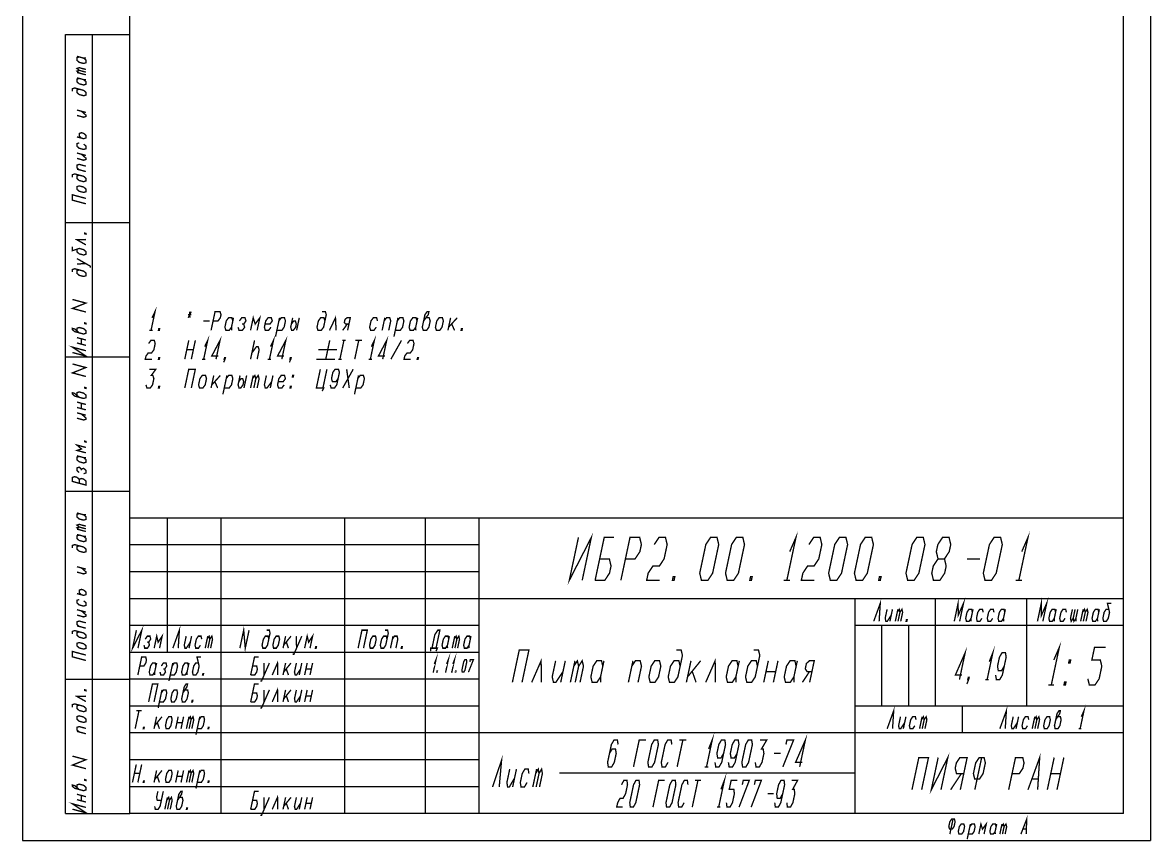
# Model space of a CAD drawing. Header units: millimetres. Extents: x 0 to 210, y 0 to 297.
# Drawn here: x 0 to 210, y 0 to 152.2 of the extents above; entities that cross this region are included whole.
import ezdxf

# ---------------------------------------------------------------- set-up
doc = ezdxf.new("R2010")
doc.units = ezdxf.units.MM
doc.header["$LTSCALE"] = 19.36
doc.layers.get('0').update_dxf_attribs({"linetype": 'CONTINUOUS'})

msp = doc.modelspace()

# ---------------------------------------------------------------- linework, layer by layer
at = {"color": 7, "linetype": 'CONTINUOUS'}
for p, q in [((0, 297), (0, 0)), ((210, 297), (210, 0)), ((20, 5), (20, 292.3499)), ((205, 5), (205, 292.3499)), ((8, 5), (8, 150)), ((8, 150), (20, 150)), ((13, 5), (13, 150)), ((20, 5), (20, 150)), ((8, 115), (20, 115)), ((8, 90), (20, 90)), ((8, 65), (20, 65)), ((205, 60), (20, 60)), ((20, 5), (20, 60)), ((27, 35), (27, 60)), ((37, 5), (37, 60)), ((60, 5), (60, 60)), ((75, 5), (75, 60)), ((85, 5), (85, 60)), ((205, 5), (205, 60)), ((85, 55), (20, 55)), ((85, 50), (20, 50)), ((205, 45), (20, 45)), ((155, 5), (155, 45)), ((170, 25), (170, 45)), ((187, 25), (187, 45)), ((85, 40), (20, 40)), ((205, 40), (155, 40)), ((160, 25), (160, 40)), ((165, 25), (165, 40)), ((85, 35), (20, 35)), ((8, 30), (20, 30)), ((85, 30), (20, 30)), ((85, 25), (20, 25)), ((205, 25), (155, 25)), ((175, 20), (175, 25)), ((205, 20), (20, 20)), ((85, 15), (20, 15)), ((155, 12.5), (100, 12.5)), ((85, 10), (20, 10)), ((8, 5), (20, 5)), ((205, 5), (20, 5)), ((205, 5), (20, 5)), ((0, 0), (210, 0))]:
    msp.add_line(p, q, dxfattribs=at)
at = {"color": 2, "linetype": 'CONTINUOUS', "const_width": 0.25}
for points in [[(10.1274, 145.9466), (11.3774, 145.6116), (11.7941, 145.625)], [(10.5441, 145.8349), (10.1274, 145.6966), (10.1274, 145.1966), (10.5441, 144.8349), (11.3774, 144.6117), (11.7941, 144.75), (11.7941, 145.25), (11.3774, 145.6116)], [(10.5441, 143.3349), (10.1274, 143.6966), (10.5441, 143.8349), (11.7941, 143.5)], [(10.5441, 142.8349), (10.1274, 143.1966), (10.5441, 143.3349), (11.7941, 143)], [(11.7941, 142.5), (10.1274, 142.9466)], [(10.1274, 141.9466), (11.3774, 141.6116), (11.7941, 141.625)], [(10.5441, 141.8349), (10.1274, 141.6966), (10.1274, 141.1966), (10.5441, 140.8349), (11.3774, 140.6116), (11.7941, 140.75), (11.7941, 141.25), (11.3774, 141.6116)], [(10.5441, 139.8349), (10.1274, 139.6966), (10.1274, 139.1966), (10.5441, 138.8349), (11.3774, 138.6116), (11.7941, 138.75), (11.7941, 139.25), (11.3774, 139.6116), (9.7108, 140.0582), (9.2941, 139.9199), (9.2941, 139.4199)], [(10.1274, 135.9466), (11.7941, 135.5)], [(10.1274, 134.9466), (11.3774, 134.6116), (11.7941, 134.75), (11.7941, 135), (10.9608, 135.7233)], [(10.1274, 130.9466), (11.3774, 130.6116), (11.7941, 130.75), (11.7941, 131.25), (11.3774, 131.6116), (10.9608, 131.7233), (10.5441, 131.5849), (10.5441, 131.0849), (10.9608, 130.7233)], [(10.5441, 129.8349), (10.1274, 129.6966), (10.1274, 129.1966), (10.5441, 128.8349), (11.3774, 128.6116), (11.7941, 128.75), (11.7941, 129.25), (11.3774, 129.6116)], [(10.1274, 127.9466), (11.7941, 127.5)], [(10.1274, 126.9466), (11.3774, 126.6116), (11.7941, 126.75), (11.7941, 127), (10.9608, 127.7233)], [(10.5441, 123.8349), (10.1274, 123.6966), (10.1274, 123.1966), (10.5441, 122.8349), (11.3774, 122.6117), (11.7941, 122.75), (11.7941, 123.25), (11.3774, 123.6116), (9.7108, 124.0582), (9.2941, 123.9199), (9.2941, 123.4199)], [(10.5441, 124.8349), (10.1274, 125.1966), (10.1274, 125.6966), (10.5441, 125.8349), (11.7941, 125.5)], [(11.7941, 124.5), (10.1274, 124.9466)], [(11.3774, 120.6116), (11.7941, 120.75), (11.7941, 121.25), (11.3774, 121.6116), (10.5441, 121.8349), (10.1274, 121.6966), (10.1274, 121.1966), (10.5441, 120.8349), (11.3774, 120.6116)], [(11.7941, 118.5), (9.2941, 119.1699), (9.2941, 120.1699), (11.7941, 119.5)], [(11.7941, 110.8542), (10.1274, 111.8007), (11.7941, 111.8542)], [(11.7941, 112.9792), (11.7941, 112.8542), (11.5858, 112.91), (11.5858, 113.035), (11.7941, 112.9792)], [(10.1274, 110.0507), (10.1274, 109.5508), (10.5441, 109.1891), (11.3774, 108.9658), (11.7941, 109.1042), (11.7941, 109.6042), (11.3774, 109.9658), (10.5441, 110.1891), (9.2941, 109.774), (9.2941, 110.524)], [(12.6274, 106.6309), (12.6274, 106.8809), (10.1274, 108.3007)], [(10.1274, 107.3007), (11.7941, 107.3542)], [(10.5441, 106.1891), (10.1274, 106.0508), (10.1274, 105.5507), (10.5441, 105.1891), (11.3774, 104.9658), (11.7941, 105.1042), (11.7941, 105.6042), (11.3774, 105.9658), (9.7108, 106.4124), (9.2941, 106.274), (9.2941, 105.774)], [(11.7941, 98.3542), (9.2941, 99.024), (11.7941, 100.0208), (9.2941, 100.6907)], [(24.1128, 97.2768), (24.667, 98.4434), (23.923, 94.9434)], [(30.8211, 97.8601), (31.4336, 97.8601)], [(31.4045, 98.4434), (30.8503, 97.2768)], [(31.0983, 98.4434), (31.1565, 97.2768)], [(33.6357, 96.6934), (34.8606, 96.6934)], [(35.1012, 94.9434), (35.8451, 98.4434), (36.7639, 98.4434), (36.9461, 97.8601), (36.8221, 97.2768), (36.3919, 96.6934), (35.4732, 96.6934)], [(39.1482, 96.6934), (38.9659, 97.2768), (38.3534, 97.2768), (37.9231, 96.6934), (37.6752, 95.5268), (37.8574, 94.9434), (38.4699, 94.9434), (38.9002, 95.5268)], [(39.2721, 97.2768), (38.9002, 95.5268), (38.9293, 94.9434)], [(40.1252, 95.5268), (40.3074, 94.9434), (40.9199, 94.9434), (41.3502, 95.5268), (41.1679, 96.1101), (41.5981, 96.6934), (41.4159, 97.2768), (40.8034, 97.2768), (40.3732, 96.6934)], [(42.4512, 94.9434), (42.9471, 97.2768), (43.3117, 96.1101), (44.1721, 97.2768), (43.6762, 94.9434)], [(45.1492, 96.1101), (46.0679, 96.1101), (46.4982, 96.6934), (46.3159, 97.2768), (45.7034, 97.2768), (45.2731, 96.6934), (45.0252, 95.5268), (45.2074, 94.9434), (45.8199, 94.9434), (46.2502, 95.5268)], [(47.1032, 93.7768), (47.8471, 97.2768)], [(47.3512, 94.9434), (48.2699, 94.9434), (48.7002, 95.5268), (48.9482, 96.6934), (48.7659, 97.2768), (48.1534, 97.2768), (47.7232, 96.6934)], [(50.2971, 97.2768), (49.9252, 95.5268), (50.1074, 94.9434), (50.4137, 94.9434), (50.8439, 95.5268), (50.9679, 96.1101), (50.7857, 96.6934), (50.4794, 96.6934), (50.0492, 96.1101)], [(51.5221, 97.2768), (51.0262, 94.9434)], [(56.2982, 96.6934), (56.1159, 97.2768), (55.5034, 97.2768), (55.0731, 96.6934), (54.8252, 95.5268), (55.0074, 94.9434), (55.6199, 94.9434), (56.0502, 95.5268), (56.5461, 97.8601), (56.3639, 98.4434), (55.7514, 98.4434)], [(57.1512, 94.9434), (58.2596, 97.2768), (58.3762, 94.9434)], [(60.5199, 94.9434), (61.0159, 97.2768), (60.4034, 97.2768), (60.0351, 96.9851), (59.9112, 96.4018), (60.1554, 96.1101), (60.7679, 96.1101)], [(66.0982, 96.6934), (65.9159, 97.2768), (65.3034, 97.2768), (64.8731, 96.6934), (64.6252, 95.5268), (64.8074, 94.9434), (65.4199, 94.9434), (65.8502, 95.5268)], [(66.9512, 94.9434), (67.4471, 97.2768)], [(67.3232, 96.6934), (67.7534, 97.2768), (68.3659, 97.2768), (68.5481, 96.6934), (68.1762, 94.9434)], [(69.1532, 93.7768), (69.8971, 97.2768)], [(69.4012, 94.9434), (70.3199, 94.9434), (70.7502, 95.5268), (70.9982, 96.6934), (70.8159, 97.2768), (70.2034, 97.2768), (69.7732, 96.6934)], [(73.4482, 96.6934), (73.2659, 97.2768), (72.6534, 97.2768), (72.2231, 96.6934), (71.9752, 95.5268), (72.1574, 94.9434), (72.7699, 94.9434), (73.2002, 95.5268)], [(73.5721, 97.2768), (73.2002, 95.5268), (73.2293, 94.9434)], [(74.6732, 96.6934), (75.5336, 97.8601), (75.6576, 98.4434), (75.3514, 98.4434), (74.9211, 97.8601), (74.4252, 95.5268), (74.6074, 94.9434), (75.2199, 94.9434), (75.6502, 95.5268), (75.8982, 96.6934), (75.7159, 97.2768), (75.1034, 97.2768)], [(76.8752, 95.5268), (77.0574, 94.9434), (77.6699, 94.9434), (78.1002, 95.5268), (78.3481, 96.6934), (78.1659, 97.2768), (77.5534, 97.2768), (77.1232, 96.6934), (76.8752, 95.5268)], [(79.6971, 97.2768), (79.2012, 94.9434)], [(79.3252, 95.5268), (80.9221, 97.2768)], [(10.5441, 94.4808), (9.7108, 95.2041), (9.2941, 95.3157), (9.2941, 95.0657), (9.7108, 94.7041), (11.3774, 94.2575), (11.7941, 94.3958), (11.7941, 94.8958), (11.3774, 95.2575), (10.5441, 95.4808), (10.1274, 95.3424), (10.1274, 94.8424)], [(11.7941, 96.2708), (11.7941, 96.1458), (11.5858, 96.2017), (11.5858, 96.3267), (11.7941, 96.2708)], [(23.6168, 94.9434), (24.2293, 94.9434)], [(25.4543, 94.9434), (25.3012, 94.9434), (25.3632, 95.2351), (25.5163, 95.2351), (25.4543, 94.9434)], [(40.8617, 96.1101), (41.1679, 96.1101)], [(59.6012, 94.9434), (60.4617, 96.1101)], [(79.9085, 96.1101), (80.4262, 94.9434)], [(81.8043, 94.9434), (81.6512, 94.9434), (81.7132, 95.2351), (81.8663, 95.2351), (81.8043, 94.9434)], [(10.1274, 93.5924), (11.7941, 93.1458)], [(11.7941, 92.1458), (10.1274, 92.5924)], [(10.9608, 92.3691), (10.9608, 93.3691)], [(23.4711, 92.4928), (23.9014, 93.0761), (24.5139, 93.0761), (24.6961, 92.4928), (24.4481, 91.3261), (24.0179, 90.7428), (23.4054, 90.7428), (22.9752, 90.1595), (22.8512, 89.5761), (24.0762, 89.5761)], [(30.2012, 89.5761), (30.9451, 93.0761)], [(32.1701, 93.0761), (31.4262, 89.5761)], [(33.9128, 91.9095), (34.467, 93.0761), (33.7231, 89.5761)], [(36.0199, 89.5761), (36.7639, 93.0761), (35.2252, 90.1595), (36.4502, 90.1595)], [(43.1951, 93.0761), (42.4512, 89.5761)], [(46.1628, 91.9095), (46.717, 93.0761), (45.9731, 89.5761)], [(48.2699, 89.5761), (49.0139, 93.0761), (47.4752, 90.1595), (48.7002, 90.1595)], [(57.1951, 93.0761), (56.4512, 89.5761)], [(59.8347, 93.0761), (59.0908, 89.5761)], [(59.5285, 93.0761), (60.141, 93.0761)], [(62.591, 93.0761), (61.847, 89.5761)], [(61.9785, 93.0761), (63.2035, 93.0761)], [(64.9461, 91.9095), (65.5003, 93.0761), (64.7564, 89.5761)], [(67.0533, 89.5761), (67.7972, 93.0761), (66.2585, 90.1595), (67.4835, 90.1595)], [(68.5845, 89.5761), (70.5535, 93.0761)], [(71.6545, 92.4928), (72.0847, 93.0761), (72.6972, 93.0761), (72.8795, 92.4928), (72.6315, 91.3261), (72.2012, 90.7428), (71.5887, 90.7428), (71.1585, 90.1595), (71.0345, 89.5761), (72.2595, 89.5761)], [(9.2941, 90.8157), (11.7941, 90.1458), (9.2941, 91.8157), (11.7941, 91.1458)], [(30.5732, 91.3261), (31.7981, 91.3261)], [(42.6992, 90.7428), (43.5596, 91.9095), (43.8659, 91.9095), (44.0482, 91.3261), (43.6762, 89.5761)], [(55.0731, 91.3261), (58.5732, 91.3261)], [(11.7941, 86.3542), (9.2941, 87.024), (11.7941, 88.0208), (9.2941, 88.6907)], [(25.4543, 89.5761), (25.3012, 89.5761), (25.3632, 89.8678), (25.5163, 89.8678), (25.4543, 89.5761)], [(33.4168, 89.5761), (34.0293, 89.5761)], [(37.7043, 89.5761), (37.5512, 89.5761), (37.6132, 89.8678), (37.7663, 89.8678), (37.7043, 89.5761), (37.4272, 88.9928)], [(45.6668, 89.5761), (46.2793, 89.5761)], [(49.9543, 89.5761), (49.8012, 89.5761), (49.8632, 89.8678), (50.0163, 89.8678), (49.9543, 89.5761), (49.6772, 88.9928)], [(54.7012, 89.5761), (58.2012, 89.5761)], [(58.7845, 89.5761), (59.397, 89.5761)], [(64.4501, 89.5761), (65.0626, 89.5761)], [(73.6376, 89.5761), (73.4845, 89.5761), (73.5465, 89.8678), (73.6996, 89.8678), (73.6376, 89.5761)], [(23.5951, 87.7089), (24.8201, 87.7089), (23.9596, 86.5422), (24.2659, 86.5422), (24.4481, 85.9589), (24.2002, 84.7922), (23.7699, 84.2089), (23.1574, 84.2089), (22.9752, 84.7922)], [(30.2012, 84.2089), (30.9451, 87.7089), (32.1701, 87.7089), (31.4262, 84.2089)], [(32.7752, 84.7922), (32.9574, 84.2089), (33.5699, 84.2089), (34.0002, 84.7922), (34.2482, 85.9589), (34.0659, 86.5422), (33.4534, 86.5422), (33.0232, 85.9589), (32.7752, 84.7922)], [(35.5971, 86.5422), (35.1012, 84.2089)], [(35.2252, 84.7922), (36.8221, 86.5422)], [(37.3032, 83.0422), (38.0471, 86.5422)], [(37.5512, 84.2089), (38.4699, 84.2089), (38.9002, 84.7922), (39.1482, 85.9589), (38.9659, 86.5422), (38.3534, 86.5422), (37.9231, 85.9589)], [(40.4971, 86.5422), (40.1252, 84.7922), (40.3074, 84.2089), (40.6137, 84.2089), (41.0439, 84.7922), (41.1679, 85.3755), (40.9857, 85.9589), (40.6794, 85.9589), (40.2492, 85.3755)], [(41.7221, 86.5422), (41.2262, 84.2089)], [(42.4512, 84.2089), (42.9471, 86.5422)], [(42.8232, 85.9589), (43.2534, 86.5422), (43.4357, 85.9589), (43.0637, 84.2089)], [(43.4357, 85.9589), (43.8659, 86.5422), (44.0482, 85.9589), (43.6762, 84.2089)], [(45.3971, 86.5422), (45.0252, 84.7922), (45.2074, 84.2089), (45.5137, 84.2089), (46.3742, 85.3755)], [(46.6221, 86.5422), (46.1262, 84.2089)], [(47.5992, 85.3755), (48.5179, 85.3755), (48.9482, 85.9589), (48.7659, 86.5422), (48.1534, 86.5422), (47.7232, 85.9589), (47.4752, 84.7922), (47.6574, 84.2089), (48.2699, 84.2089), (48.7002, 84.7922)], [(50.3883, 86.2505), (50.2351, 86.2505), (50.2971, 86.5422), (50.4503, 86.5422), (50.3883, 86.2505)], [(55.4451, 87.7089), (54.7012, 84.2089), (56.0793, 84.2089), (55.8022, 83.6255)], [(56.6701, 87.7089), (55.9262, 84.2089)], [(57.2752, 84.7922), (57.4574, 84.2089), (58.0699, 84.2089), (58.5002, 84.7922), (58.9961, 87.1255), (58.8139, 87.7089), (58.2014, 87.7089), (57.7711, 87.1255), (57.5232, 85.9589), (57.7054, 85.3755), (58.3179, 85.3755), (58.7481, 85.9589)], [(59.6012, 84.2089), (61.5701, 87.7089)], [(60.3451, 87.7089), (60.8262, 84.2089)], [(61.8032, 83.0422), (62.5471, 86.5422)], [(62.0512, 84.2089), (62.9699, 84.2089), (63.4002, 84.7922), (63.6482, 85.9589), (63.4659, 86.5422), (62.8534, 86.5422), (62.4232, 85.9589)], [(11.7941, 84.2708), (11.7941, 84.1458), (11.5858, 84.2017), (11.5858, 84.3267), (11.7941, 84.2708)], [(25.4543, 84.2089), (25.3012, 84.2089), (25.3632, 84.5005), (25.5163, 84.5005), (25.4543, 84.2089)], [(35.8085, 85.3755), (36.3262, 84.2089)], [(49.9543, 84.2089), (49.8012, 84.2089), (49.8632, 84.5005), (50.0163, 84.5005), (49.9543, 84.2089)], [(10.5441, 82.4808), (9.7108, 83.2041), (9.2941, 83.3157), (9.2941, 83.0657), (9.7108, 82.7041), (11.3774, 82.2575), (11.7941, 82.3958), (11.7941, 82.8958), (11.3774, 83.2575), (10.5441, 83.4808), (10.1274, 83.3424), (10.1274, 82.8424)], [(10.1274, 81.5924), (11.7941, 81.1458)], [(11.7941, 80.1458), (10.1274, 80.5924)], [(10.9608, 80.3691), (10.9608, 81.3691)], [(10.1274, 79.5924), (11.7941, 79.1458)], [(10.1274, 78.5924), (11.3774, 78.2575), (11.7941, 78.3958), (11.7941, 78.6458), (10.9608, 79.3691)], [(11.7941, 72.1458), (10.1274, 72.5924), (10.9608, 72.8691), (10.1274, 73.5924), (11.7941, 73.1458)], [(11.7941, 74.2708), (11.7941, 74.1458), (11.5858, 74.2017), (11.5858, 74.3267), (11.7941, 74.2708)], [(10.1274, 71.5924), (11.3774, 71.2575), (11.7941, 71.2708)], [(10.5441, 71.4808), (10.1274, 71.3424), (10.1274, 70.8424), (10.5441, 70.4808), (11.3774, 70.2575), (11.7941, 70.3958), (11.7941, 70.8958), (11.3774, 71.2575)], [(11.3774, 68.2575), (11.7941, 68.3958), (11.7941, 68.8958), (11.3774, 69.2575), (10.9608, 69.1191), (10.5441, 69.4808), (10.1274, 69.3424), (10.1274, 68.8424), (10.5441, 68.4808)], [(11.7941, 66.1458), (11.7941, 66.8958), (11.3774, 67.2575), (10.9608, 67.3691), (10.5441, 67.2308), (10.1274, 67.5924), (9.7108, 67.7041), (9.2941, 67.5657), (9.2941, 66.8157), (11.7941, 66.1458)], [(10.5441, 66.4808), (10.5441, 67.2308)], [(10.9608, 68.8691), (10.9608, 69.1191)], [(10.1274, 60.9466), (11.3774, 60.6116), (11.7941, 60.625)], [(10.5441, 60.8349), (10.1274, 60.6966), (10.1274, 60.1966), (10.5441, 59.8349), (11.3774, 59.6116), (11.7941, 59.75), (11.7941, 60.25), (11.3774, 60.6116)], [(10.5441, 58.3349), (10.1274, 58.6966), (10.5441, 58.8349), (11.7941, 58.5)], [(10.5441, 57.8349), (10.1274, 58.1966), (10.5441, 58.3349), (11.7941, 58)], [(11.7941, 57.5), (10.1274, 57.9466)], [(10.1274, 56.9466), (11.3774, 56.6116), (11.7941, 56.625)], [(10.5441, 56.8349), (10.1274, 56.6966), (10.1274, 56.1966), (10.5441, 55.8349), (11.3774, 55.6116), (11.7941, 55.75), (11.7941, 56.25), (11.3774, 56.6116)], [(103.5005, 56.4106), (101.8, 48.4106), (105.9005, 56.4106), (104.2, 48.4106)], [(142.8336, 53.744), (144.0005, 56.4106), (142.3, 48.4106)], [(186.0336, 53.744), (187.2004, 56.4106), (185.5, 48.4106)], [(10.5441, 54.8349), (10.1274, 54.6966), (10.1274, 54.1966), (10.5441, 53.8349), (11.3774, 53.6116), (11.7941, 53.75), (11.7941, 54.25), (11.3774, 54.6116), (9.7108, 55.0582), (9.2941, 54.9199), (9.2941, 54.4199)], [(106.6, 48.4106), (108.3005, 56.4106), (110.1005, 56.4106)], [(111.4, 48.4106), (113.1004, 56.4106), (114.9005, 56.4106), (115.217, 55.0773), (114.9336, 53.744), (114.0502, 52.4106), (112.2502, 52.4106)], [(117.617, 55.0773), (118.5005, 56.4106), (119.7004, 56.4106), (120.017, 55.0773), (119.4502, 52.4106), (118.5668, 51.0773), (117.3668, 51.0773), (116.4834, 49.744), (116.2, 48.4106), (118.6, 48.4106)], [(126.4, 48.4106), (126.0834, 49.744), (127.217, 55.0773), (128.1005, 56.4106), (129.3005, 56.4106), (129.617, 55.0773), (128.4834, 49.744), (127.6, 48.4106), (126.4, 48.4106)], [(131.2, 48.4106), (130.8834, 49.744), (132.0171, 55.0773), (132.9004, 56.4106), (134.1005, 56.4106), (134.4171, 55.0773), (133.2834, 49.744), (132.4, 48.4106), (131.2, 48.4106)], [(146.417, 55.0773), (147.3005, 56.4106), (148.5004, 56.4106), (148.817, 55.0773), (148.2502, 52.4106), (147.3668, 51.0773), (146.1668, 51.0773), (145.2834, 49.744), (145, 48.4106), (147.4, 48.4106)], [(150.4, 48.4106), (150.0834, 49.744), (151.217, 55.0773), (152.1005, 56.4106), (153.3005, 56.4106), (153.617, 55.0773), (152.4834, 49.744), (151.6, 48.4106), (150.4, 48.4106)], [(155.2, 48.4106), (154.8834, 49.744), (156.017, 55.0773), (156.9004, 56.4106), (158.1005, 56.4106), (158.4171, 55.0773), (157.2834, 49.744), (156.4, 48.4106), (155.2, 48.4106)], [(164.8, 48.4106), (164.4834, 49.744), (165.617, 55.0773), (166.5005, 56.4106), (167.7005, 56.4106), (168.017, 55.0773), (166.8834, 49.744), (166, 48.4106), (164.8, 48.4106)], [(171.6502, 52.4106), (172.5336, 53.744), (172.817, 55.0773), (172.5004, 56.4106), (171.3005, 56.4106), (170.417, 55.0773), (170.1336, 53.744), (170.4502, 52.4106)], [(179.2, 48.4106), (178.8834, 49.744), (180.017, 55.0773), (180.9005, 56.4106), (182.1005, 56.4106), (182.417, 55.0773), (181.2834, 49.744), (180.4, 48.4106), (179.2, 48.4106)], [(106.6, 48.4106), (108.4, 48.4106), (109.2834, 49.744), (109.5668, 51.0773), (109.2502, 52.4106), (107.4502, 52.4106)], [(169.6, 48.4106), (170.8, 48.4106), (171.6834, 49.744), (171.9668, 51.0773), (171.6502, 52.4106), (170.4502, 52.4106), (169.5668, 51.0773), (169.2834, 49.744), (169.6, 48.4106)], [(175.8502, 52.4106), (178.2502, 52.4106)], [(10.1274, 50.9466), (11.7941, 50.5)], [(10.1274, 49.9466), (11.3774, 49.6116), (11.7941, 49.75), (11.7941, 50), (10.9608, 50.7233)], [(121.3, 48.4106), (121, 48.4106), (121.1417, 49.0773), (121.4417, 49.0773), (121.3, 48.4106)], [(135.7, 48.4106), (135.4, 48.4106), (135.5417, 49.0773), (135.8417, 49.0773), (135.7, 48.4106)], [(141.7, 48.4106), (142.9, 48.4106)], [(159.7, 48.4106), (159.4, 48.4106), (159.5417, 49.0773), (159.8417, 49.0773), (159.7, 48.4106)], [(184.9, 48.4106), (186.1, 48.4106)], [(10.1274, 45.9466), (11.3774, 45.6116), (11.7941, 45.75), (11.7941, 46.25), (11.3774, 46.6116), (10.9608, 46.7233), (10.5441, 46.5849), (10.5441, 46.0849), (10.9608, 45.7233)], [(10.5441, 44.8349), (10.1274, 44.6966), (10.1274, 44.1966), (10.5441, 43.8349), (11.3774, 43.6116), (11.7941, 43.75), (11.7941, 44.25), (11.3774, 44.6116)], [(158.48, 40.7876), (159.6946, 44.1376), (159.485, 40.7876)], [(173.475, 40.7876), (174.1871, 44.1376), (174.2149, 41.9042), (175.1921, 44.1376), (174.48, 40.7876)], [(188.965, 40.7876), (189.6771, 44.1376), (189.7049, 41.9042), (190.6821, 44.1376), (189.97, 40.7876)], [(202.2534, 43.0209), (201.751, 43.0209), (201.381, 42.4626), (201.1437, 41.3459), (201.2763, 40.7876), (201.7788, 40.7876), (202.1487, 41.3459), (202.386, 42.4626), (201.9883, 44.1376), (202.7421, 44.1376)], [(10.1274, 42.9466), (11.7941, 42.5)], [(10.1274, 41.9466), (11.3774, 41.6116), (11.7941, 41.75), (11.7941, 42), (10.9608, 42.7233)], [(160.9647, 43.0209), (160.6087, 41.3459), (160.7413, 40.7876), (160.9925, 40.7876), (161.7323, 41.9042)], [(161.9697, 43.0209), (161.495, 40.7876)], [(162.5, 40.7876), (162.9747, 43.0209)], [(162.856, 42.4626), (163.226, 43.0209), (163.3585, 42.4626), (163.0025, 40.7876)], [(163.3585, 42.4626), (163.7285, 43.0209), (163.861, 42.4626), (163.505, 40.7876)], [(176.846, 42.4626), (176.7135, 43.0209), (176.2109, 43.0209), (175.841, 42.4626), (175.6037, 41.3459), (175.7363, 40.7876), (176.2388, 40.7876), (176.6087, 41.3459)], [(176.9647, 43.0209), (176.6087, 41.3459), (176.6156, 40.7876)], [(178.856, 42.4626), (178.7235, 43.0209), (178.221, 43.0209), (177.851, 42.4626), (177.6137, 41.3459), (177.7462, 40.7876), (178.2487, 40.7876), (178.6187, 41.3459)], [(180.866, 42.4626), (180.7335, 43.0209), (180.231, 43.0209), (179.861, 42.4626), (179.6237, 41.3459), (179.7563, 40.7876), (180.2588, 40.7876), (180.6287, 41.3459)], [(182.876, 42.4626), (182.7435, 43.0209), (182.241, 43.0209), (181.871, 42.4626), (181.6337, 41.3459), (181.7663, 40.7876), (182.2687, 40.7876), (182.6387, 41.3459)], [(182.9947, 43.0209), (182.6387, 41.3459), (182.6456, 40.7876)], [(192.336, 42.4626), (192.2035, 43.0209), (191.701, 43.0209), (191.331, 42.4626), (191.0937, 41.3459), (191.2262, 40.7876), (191.7287, 40.7876), (192.0987, 41.3459)], [(192.4547, 43.0209), (192.0987, 41.3459), (192.1056, 40.7876)], [(194.346, 42.4626), (194.2135, 43.0209), (193.711, 43.0209), (193.341, 42.4626), (193.1037, 41.3459), (193.2362, 40.7876), (193.7387, 40.7876), (194.1087, 41.3459)], [(195.4697, 43.0209), (195.1137, 41.3459), (195.2463, 40.7876), (195.6162, 41.3459), (195.7488, 40.7876), (196.1187, 41.3459), (196.4747, 43.0209)], [(195.9722, 43.0209), (195.6162, 41.3459)], [(197.005, 40.7876), (197.4797, 43.0209)], [(197.361, 42.4626), (197.731, 43.0209), (197.8635, 42.4626), (197.5075, 40.7876)], [(197.8635, 42.4626), (198.2335, 43.0209), (198.366, 42.4626), (198.01, 40.7876)], [(200.376, 42.4626), (200.2435, 43.0209), (199.741, 43.0209), (199.371, 42.4626), (199.1337, 41.3459), (199.2662, 40.7876), (199.7688, 40.7876), (200.1387, 41.3459)], [(200.4947, 43.0209), (200.1387, 41.3459), (200.1456, 40.7876)], [(10.5441, 39.8349), (10.1274, 40.1966), (10.1274, 40.6966), (10.5441, 40.8349), (11.7941, 40.5)], [(11.7941, 39.5), (10.1274, 39.9466)], [(21.1971, 39.1376), (20.485, 35.7876), (22.2021, 39.1376), (21.49, 35.7876)], [(27.98, 35.7876), (29.1946, 39.1376), (28.985, 35.7876)], [(40.46, 35.7876), (41.1721, 39.1376), (41.465, 35.7876), (42.1771, 39.1376)], [(164.6356, 40.7876), (164.51, 40.7876), (164.5693, 41.0667), (164.695, 41.0667), (164.6356, 40.7876)], [(196.1187, 41.3459), (196.1256, 40.7876)], [(10.5441, 38.8349), (10.1274, 38.6966), (10.1274, 38.1966), (10.5441, 37.8349), (11.3774, 37.6116), (11.7941, 37.75), (11.7941, 38.25), (11.3774, 38.6116), (9.7108, 39.0582), (9.2941, 38.9199), (9.2941, 38.4199)], [(22.6137, 36.3459), (22.7463, 35.7876), (23.2488, 35.7876), (23.6187, 36.3459), (23.4861, 36.9042), (23.856, 37.4626), (23.7235, 38.0209), (23.221, 38.0209), (22.851, 37.4626)], [(24.505, 35.7876), (24.9797, 38.0209), (25.2449, 36.9042), (25.9847, 38.0209), (25.51, 35.7876)], [(30.4647, 38.0209), (30.1087, 36.3459), (30.2413, 35.7876), (30.4925, 35.7876), (31.2324, 36.9042)], [(31.4697, 38.0209), (30.995, 35.7876)], [(33.361, 37.4626), (33.2285, 38.0209), (32.726, 38.0209), (32.356, 37.4626), (32.1187, 36.3459), (32.2513, 35.7876), (32.7538, 35.7876), (33.1237, 36.3459)], [(34.01, 35.7876), (34.4847, 38.0209)], [(34.366, 37.4626), (34.736, 38.0209), (34.8685, 37.4626), (34.5125, 35.7876)], [(34.8685, 37.4626), (35.2385, 38.0209), (35.371, 37.4626), (35.015, 35.7876)], [(45.841, 37.4626), (45.7085, 38.0209), (45.206, 38.0209), (44.836, 37.4626), (44.5987, 36.3459), (44.7312, 35.7876), (45.2337, 35.7876), (45.6037, 36.3459), (46.0784, 38.5792), (45.9458, 39.1376), (45.4433, 39.1376)], [(46.6087, 36.3459), (46.7413, 35.7876), (47.2437, 35.7876), (47.6137, 36.3459), (47.851, 37.4626), (47.7185, 38.0209), (47.216, 38.0209), (46.846, 37.4626), (46.6087, 36.3459)], [(48.9747, 38.0209), (48.5, 35.7876)], [(48.6187, 36.3459), (49.9797, 38.0209)], [(50.2726, 34.6709), (50.5239, 34.6709), (51.9897, 38.0209)], [(50.9847, 38.0209), (51.0125, 35.7876)], [(52.52, 35.7876), (52.9947, 38.0209), (53.2599, 36.9042), (53.9997, 38.0209), (53.525, 35.7876)], [(62.475, 35.7876), (63.1871, 39.1376), (64.1921, 39.1376), (63.48, 35.7876)], [(64.6037, 36.3459), (64.7363, 35.7876), (65.2387, 35.7876), (65.6087, 36.3459), (65.846, 37.4626), (65.7135, 38.0209), (65.211, 38.0209), (64.841, 37.4626), (64.6037, 36.3459)], [(67.856, 37.4626), (67.7235, 38.0209), (67.221, 38.0209), (66.851, 37.4626), (66.6137, 36.3459), (66.7463, 35.7876), (67.2488, 35.7876), (67.6187, 36.3459), (68.0934, 38.5792), (67.9608, 39.1376), (67.4583, 39.1376)], [(68.505, 35.7876), (68.9797, 38.0209)], [(68.861, 37.4626), (69.231, 38.0209), (69.7335, 38.0209), (69.866, 37.4626), (69.51, 35.7876)], [(76.2313, 35.7876), (76.7653, 38.3001), (77.3202, 39.1376), (77.6971, 39.1376), (76.985, 35.7876)], [(79.351, 37.4626), (79.2185, 38.0209), (78.716, 38.0209), (78.346, 37.4626), (78.1087, 36.3459), (78.2413, 35.7876), (78.7438, 35.7876), (79.1137, 36.3459)], [(79.4697, 38.0209), (79.1137, 36.3459), (79.1206, 35.7876)], [(80, 35.7876), (80.4747, 38.0209)], [(80.356, 37.4626), (80.726, 38.0209), (80.8585, 37.4626), (80.5025, 35.7876)], [(80.8585, 37.4626), (81.2285, 38.0209), (81.361, 37.4626), (81.005, 35.7876)], [(83.371, 37.4626), (83.2385, 38.0209), (82.736, 38.0209), (82.366, 37.4626), (82.1287, 36.3459), (82.2612, 35.7876), (82.7637, 35.7876), (83.1337, 36.3459)], [(83.4897, 38.0209), (83.1337, 36.3459), (83.1406, 35.7876)], [(11.3774, 35.6116), (11.7941, 35.75), (11.7941, 36.25), (11.3774, 36.6116), (10.5441, 36.8349), (10.1274, 36.6966), (10.1274, 36.1966), (10.5441, 35.8349), (11.3774, 35.6116)], [(23.2349, 36.9042), (23.4861, 36.9042)], [(49.1142, 36.9042), (49.505, 35.7876)], [(54.6556, 35.7876), (54.53, 35.7876), (54.5893, 36.0667), (54.715, 36.0667), (54.6556, 35.7876)], [(70.6406, 35.7876), (70.515, 35.7876), (70.5743, 36.0667), (70.7, 36.0667), (70.6406, 35.7876)], [(75.987, 35.2292), (75.98, 35.7876), (77.2362, 35.7876), (76.9919, 35.2292)], [(174.4375, 29.9441), (175.5003, 34.9441), (173.6771, 30.7775), (174.9271, 30.7775)], [(179.9898, 33.2775), (180.6565, 34.9441), (179.5938, 29.9441)], [(192.0044, 33.5885), (193.0254, 35.9218), (191.5375, 28.9218)], [(198.348, 30.0885), (198.625, 28.9218), (199.675, 28.9218), (200.448, 30.0885), (200.944, 32.4218), (200.6669, 33.5885), (199.0919, 33.5885), (199.5879, 35.9218), (201.6879, 35.9218)], [(11.7941, 33.5), (9.2941, 34.1699), (9.2941, 35.1699), (11.7941, 34.5)], [(21.465, 30.7876), (22.1771, 34.1376), (22.9308, 34.1376), (23.0634, 33.5792), (22.9447, 33.0209), (22.5748, 32.4626), (21.821, 32.4626)], [(32.7435, 33.0209), (32.241, 33.0209), (31.871, 32.4626), (31.6337, 31.3459), (31.7663, 30.7876), (32.2688, 30.7876), (32.6387, 31.3459), (32.876, 32.4626), (32.4783, 34.1376), (33.2321, 34.1376)], [(42.47, 30.7876), (43.1821, 34.1376), (43.9358, 34.1376)], [(46.49, 30.7876), (47.4672, 33.0209), (47.495, 30.7876)], [(76.6603, 32.8576), (76.967, 33.6243), (76.4781, 31.3243)], [(78.9603, 32.8576), (79.267, 33.6243), (78.7781, 31.3243)], [(80.1103, 32.8576), (80.417, 33.6243), (79.9281, 31.3243)], [(81.8688, 31.3243), (81.8065, 31.7076), (82.1324, 33.241), (82.3576, 33.6243), (82.6451, 33.6243), (82.7074, 33.241), (82.3815, 31.7076), (82.1563, 31.3243), (81.8688, 31.3243)], [(83.0187, 31.3243), (83.9389, 33.6243), (83.3639, 33.6243), (83.2824, 33.241)], [(91.2, 29.433), (92.4753, 35.433), (94.2753, 35.433), (93, 29.433)], [(94.8, 29.433), (96.5502, 33.433), (96.6, 29.433)], [(102.6377, 32.433), (103.3002, 33.433), (103.5377, 32.433), (102.9, 29.433)], [(103.5377, 32.433), (104.2002, 33.433), (104.4377, 32.433), (103.8, 29.433)], [(122.4377, 32.433), (122.2002, 33.433), (121.3002, 33.433), (120.6377, 32.433), (120.2125, 30.433), (120.45, 29.433), (121.35, 29.433), (122.0126, 30.433), (122.8628, 34.433), (122.6253, 35.433), (121.7253, 35.433)], [(127.2, 29.433), (128.9502, 33.433), (129, 29.433)], [(136.8377, 32.433), (136.6002, 33.433), (135.7002, 33.433), (135.0377, 32.433), (134.6126, 30.433), (134.85, 29.433), (135.75, 29.433), (136.4126, 30.433), (137.2628, 34.433), (137.0253, 35.433), (136.1253, 35.433)], [(181.1771, 30.7775), (181.3125, 29.9441), (181.9375, 29.9441), (182.4271, 30.7775), (183.1356, 34.1108), (183.0003, 34.9441), (182.3753, 34.9441), (181.8857, 34.1108), (181.5314, 32.4441), (181.6668, 31.6108), (182.2918, 31.6108), (182.7814, 32.4441)], [(195.0304, 33.0051), (194.7679, 33.0051), (194.8919, 33.5885), (195.1544, 33.5885), (195.0304, 33.0051)], [(24.836, 32.4626), (24.7035, 33.0209), (24.201, 33.0209), (23.831, 32.4626), (23.5937, 31.3459), (23.7263, 30.7876), (24.2288, 30.7876), (24.5987, 31.3459)], [(24.9547, 33.0209), (24.5987, 31.3459), (24.6056, 30.7876)], [(25.6037, 31.3459), (25.7362, 30.7876), (26.2388, 30.7876), (26.6087, 31.3459), (26.4761, 31.9042), (26.846, 32.4626), (26.7135, 33.0209), (26.211, 33.0209), (25.841, 32.4626)], [(26.2249, 31.9042), (26.4761, 31.9042)], [(27.2577, 29.6709), (27.9697, 33.0209)], [(27.495, 30.7876), (28.2487, 30.7876), (28.6187, 31.3459), (28.856, 32.4626), (28.7235, 33.0209), (28.221, 33.0209), (27.851, 32.4626)], [(30.866, 32.4626), (30.7335, 33.0209), (30.231, 33.0209), (29.861, 32.4626), (29.6237, 31.3459), (29.7563, 30.7876), (30.2587, 30.7876), (30.6287, 31.3459)], [(30.9847, 33.0209), (30.6287, 31.3459), (30.6356, 30.7876)], [(42.47, 30.7876), (43.2238, 30.7876), (43.5937, 31.3459), (43.7124, 31.9042), (43.5798, 32.4626), (42.826, 32.4626)], [(44.2426, 29.6709), (44.4939, 29.6709), (45.9597, 33.0209)], [(44.9547, 33.0209), (44.9825, 30.7876)], [(48.9747, 33.0209), (48.5, 30.7876)], [(48.6187, 31.3459), (49.9797, 33.0209)], [(49.1142, 31.9042), (49.505, 30.7876)], [(50.9847, 33.0209), (50.6287, 31.3459), (50.7612, 30.7876), (51.0125, 30.7876), (51.7524, 31.9042)], [(51.9897, 33.0209), (51.515, 30.7876)], [(52.52, 30.7876), (52.9947, 33.0209)], [(52.7574, 31.9042), (53.7624, 31.9042)], [(53.9997, 33.0209), (53.525, 30.7876)], [(77.1969, 31.3243), (77.125, 31.3243), (77.1657, 31.516), (77.2376, 31.516), (77.1969, 31.3243)], [(80.6469, 31.3243), (80.575, 31.3243), (80.6157, 31.516), (80.6876, 31.516), (80.6469, 31.3243)], [(99.2502, 33.433), (98.6126, 30.433), (98.85, 29.433), (99.3, 29.433), (100.6251, 31.433)], [(101.0502, 33.433), (100.2, 29.433)], [(102, 29.433), (102.8502, 33.433)], [(108.0377, 32.433), (107.8002, 33.433), (106.9002, 33.433), (106.2377, 32.433), (105.8126, 30.433), (106.05, 29.433), (106.95, 29.433), (107.6126, 30.433)], [(108.2502, 33.433), (107.6126, 30.433), (107.625, 29.433)], [(112.8, 29.433), (113.6502, 33.433)], [(113.4377, 32.433), (114.1002, 33.433), (115.0002, 33.433), (115.2377, 32.433), (114.6, 29.433)], [(116.6126, 30.433), (116.85, 29.433), (117.75, 29.433), (118.4126, 30.433), (118.8377, 32.433), (118.6002, 33.433), (117.7002, 33.433), (117.0377, 32.433), (116.6126, 30.433)], [(124.4502, 33.433), (123.6, 29.433)], [(123.8126, 30.433), (126.2502, 33.433)], [(124.7001, 31.433), (125.4, 29.433)], [(133.2377, 32.433), (133.0002, 33.433), (132.1002, 33.433), (131.4377, 32.433), (131.0126, 30.433), (131.25, 29.433), (132.15, 29.433), (132.8126, 30.433)], [(133.4502, 33.433), (132.8126, 30.433), (132.825, 29.433)], [(138, 29.433), (138.8502, 33.433)], [(138.4251, 31.433), (140.2251, 31.433)], [(140.6502, 33.433), (139.8, 29.433)], [(144.0377, 32.433), (143.8002, 33.433), (142.9002, 33.433), (142.2377, 32.433), (141.8126, 30.433), (142.05, 29.433), (142.95, 29.433), (143.6126, 30.433)], [(144.2502, 33.433), (143.6126, 30.433), (143.625, 29.433)], [(145.2, 29.433), (146.5251, 31.433)], [(146.55, 29.433), (147.4002, 33.433), (146.5002, 33.433), (145.944, 32.933), (145.7314, 31.933), (146.0751, 31.433), (146.9751, 31.433)], [(33.6506, 30.7876), (33.525, 30.7876), (33.5843, 31.0667), (33.71, 31.0667), (33.6506, 30.7876)], [(76.3344, 31.3243), (76.6219, 31.3243)], [(78.6344, 31.3243), (78.9219, 31.3243)], [(79.7844, 31.3243), (80.0719, 31.3243)], [(176.1562, 29.9441), (176, 29.9441), (176.0886, 30.3608), (176.2448, 30.3608), (176.1562, 29.9441), (175.8229, 29.1108)], [(179.2813, 29.9441), (179.9062, 29.9441)], [(194.1625, 28.9218), (193.9, 28.9218), (194.024, 29.5051), (194.2865, 29.5051), (194.1625, 28.9218)], [(11.7941, 27.9792), (11.7941, 27.8542), (11.5858, 27.91), (11.5858, 28.035), (11.7941, 27.9792)], [(23.475, 25.7876), (24.1871, 29.1376), (25.1921, 29.1376), (24.48, 25.7876)], [(25.2476, 24.6709), (25.9597, 28.0209)], [(25.485, 25.7876), (26.2388, 25.7876), (26.6087, 26.3459), (26.846, 27.4626), (26.7135, 28.0209), (26.211, 28.0209), (25.841, 27.4626)], [(27.6137, 26.3459), (27.7462, 25.7876), (28.2487, 25.7876), (28.6187, 26.3459), (28.856, 27.4626), (28.7235, 28.0209), (28.221, 28.0209), (27.851, 27.4626), (27.6137, 26.3459)], [(29.861, 27.4626), (30.6009, 28.5792), (30.7196, 29.1376), (30.4683, 29.1376), (30.0984, 28.5792), (29.6237, 26.3459), (29.7563, 25.7876), (30.2587, 25.7876), (30.6287, 26.3459), (30.866, 27.4626), (30.7335, 28.0209), (30.231, 28.0209)], [(42.47, 25.7876), (43.1821, 29.1376), (43.9358, 29.1376)], [(42.47, 25.7876), (43.2238, 25.7876), (43.5937, 26.3459), (43.7124, 26.9042), (43.5798, 27.4626), (42.826, 27.4626)], [(44.2426, 24.6709), (44.4939, 24.6709), (45.9597, 28.0209)], [(44.9547, 28.0209), (44.9825, 25.7876)], [(46.49, 25.7876), (47.4672, 28.0209), (47.495, 25.7876)], [(48.9747, 28.0209), (48.5, 25.7876)], [(48.6187, 26.3459), (49.9797, 28.0209)], [(50.9847, 28.0209), (50.6287, 26.3459), (50.7612, 25.7876), (51.0125, 25.7876), (51.7524, 26.9042)], [(51.9897, 28.0209), (51.515, 25.7876)], [(52.52, 25.7876), (52.9947, 28.0209)], [(53.9997, 28.0209), (53.525, 25.7876)], [(191.0125, 28.9218), (192.0625, 28.9218)], [(10.5441, 25.1891), (10.1274, 25.0507), (10.1274, 24.5507), (10.5441, 24.1891), (11.3774, 23.9658), (11.7941, 24.1042), (11.7941, 24.6042), (11.3774, 24.9658), (9.7108, 25.4124), (9.2941, 25.274), (9.2941, 24.774)], [(11.7941, 25.8542), (10.1274, 26.8007), (11.7941, 26.8542)], [(31.6406, 25.7876), (31.515, 25.7876), (31.5743, 26.0667), (31.7, 26.0667), (31.6406, 25.7876)], [(49.1142, 26.9042), (49.505, 25.7876)], [(52.7574, 26.9042), (53.7624, 26.9042)], [(197.1328, 23.0209), (197.6214, 24.1376), (196.9094, 20.7876)], [(11.3774, 21.9658), (11.7941, 22.1042), (11.7941, 22.6042), (11.3774, 22.9658), (10.5441, 23.1891), (10.1274, 23.0507), (10.1274, 22.5507), (10.5441, 22.1891), (11.3774, 21.9658)], [(21.6746, 24.1376), (20.9625, 20.7876)], [(21.1721, 24.1376), (22.1771, 24.1376)], [(24.9547, 23.0209), (24.48, 20.7876)], [(24.5987, 21.3459), (25.9597, 23.0209)], [(26.6087, 21.3459), (26.7413, 20.7876), (27.2437, 20.7876), (27.6137, 21.3459), (27.851, 22.4626), (27.7185, 23.0209), (27.216, 23.0209), (26.846, 22.4626), (26.6087, 21.3459)], [(28.5, 20.7876), (28.9747, 23.0209)], [(29.9797, 23.0209), (29.505, 20.7876)], [(30.51, 20.7876), (30.9847, 23.0209)], [(30.866, 22.4626), (31.236, 23.0209), (31.3685, 22.4626), (31.0125, 20.7876)], [(31.3685, 22.4626), (31.7385, 23.0209), (31.871, 22.4626), (31.515, 20.7876)], [(32.2826, 19.6709), (32.9947, 23.0209)], [(32.52, 20.7876), (33.2737, 20.7876), (33.6437, 21.3459), (33.881, 22.4626), (33.7485, 23.0209), (33.246, 23.0209), (32.876, 22.4626)], [(160.98, 20.7876), (162.1946, 24.1376), (161.985, 20.7876)], [(163.4647, 23.0209), (163.1087, 21.3459), (163.2412, 20.7876), (163.4925, 20.7876), (164.2324, 21.9042)], [(164.4697, 23.0209), (163.995, 20.7876)], [(166.361, 22.4626), (166.2284, 23.0209), (165.726, 23.0209), (165.356, 22.4626), (165.1187, 21.3459), (165.2513, 20.7876), (165.7538, 20.7876), (166.1237, 21.3459)], [(167.01, 20.7876), (167.4847, 23.0209)], [(167.366, 22.4626), (167.736, 23.0209), (167.8685, 22.4626), (167.5125, 20.7876)], [(167.8685, 22.4626), (168.2385, 23.0209), (168.371, 22.4626), (168.015, 20.7876)], [(181.96, 20.7876), (183.1746, 24.1376), (182.965, 20.7876)], [(184.4447, 23.0209), (184.0887, 21.3459), (184.2212, 20.7876), (184.4725, 20.7876), (185.2124, 21.9042)], [(185.4497, 23.0209), (184.975, 20.7876)], [(187.341, 22.4626), (187.2085, 23.0209), (186.706, 23.0209), (186.336, 22.4626), (186.0987, 21.3459), (186.2312, 20.7876), (186.7338, 20.7876), (187.1037, 21.3459)], [(187.99, 20.7876), (188.4647, 23.0209)], [(188.346, 22.4626), (188.716, 23.0209), (188.8485, 22.4626), (188.4925, 20.7876)], [(188.8485, 22.4626), (189.2184, 23.0209), (189.351, 22.4626), (188.995, 20.7876)], [(190.1187, 21.3459), (190.2512, 20.7876), (190.7537, 20.7876), (191.1237, 21.3459), (191.361, 22.4626), (191.2285, 23.0209), (190.726, 23.0209), (190.356, 22.4626), (190.1187, 21.3459)], [(192.366, 22.4626), (193.1059, 23.5792), (193.2246, 24.1376), (192.9733, 24.1376), (192.6034, 23.5792), (192.1287, 21.3459), (192.2613, 20.7876), (192.7638, 20.7876), (193.1337, 21.3459), (193.371, 22.4626), (193.2385, 23.0209), (192.736, 23.0209)], [(10.5441, 20.1891), (10.1274, 20.5507), (10.1274, 21.0507), (10.5441, 21.1891), (11.7941, 20.8542)], [(22.5956, 20.7876), (22.47, 20.7876), (22.5293, 21.0667), (22.655, 21.0667), (22.5956, 20.7876)], [(25.0942, 21.9042), (25.485, 20.7876)], [(28.7374, 21.9042), (29.7424, 21.9042)], [(34.6556, 20.7876), (34.53, 20.7876), (34.5893, 21.0667), (34.715, 21.0667), (34.6556, 20.7876)], [(11.7941, 19.8542), (10.1274, 20.3007)], [(127.7398, 17.0275), (128.4065, 18.6941), (127.3438, 13.6941)], [(144.6875, 13.6941), (145.7503, 18.6941), (143.9271, 14.5275), (145.1771, 14.5275)], [(196.6581, 20.7876), (197.1606, 20.7876)], [(110.8856, 17.8608), (110.7503, 18.6941), (110.1253, 18.6941), (109.6357, 17.8608), (108.9271, 14.5275), (109.0625, 13.6941), (109.6875, 13.6941), (110.1771, 14.5275), (110.5314, 16.1941), (110.396, 17.0275), (109.771, 17.0275), (109.2814, 16.1941)], [(113.75, 13.6941), (114.8128, 18.6941), (116.0628, 18.6941)], [(116.5625, 13.6941), (116.4271, 14.5275), (117.1356, 17.8608), (117.6253, 18.6941), (118.2503, 18.6941), (118.3856, 17.8608), (117.6771, 14.5275), (117.1875, 13.6941), (116.5625, 13.6941)], [(120.8857, 17.8608), (120.7503, 18.6941), (120.1253, 18.6941), (119.6357, 17.8608), (118.9271, 14.5275), (119.0625, 13.6941), (119.6875, 13.6941), (120.1771, 14.5275)], [(122.9378, 18.6941), (121.875, 13.6941)], [(122.3128, 18.6941), (123.5628, 18.6941)], [(128.9271, 14.5275), (129.0625, 13.6941), (129.6875, 13.6941), (130.1771, 14.5275), (130.8856, 17.8608), (130.7503, 18.6941), (130.1253, 18.6941), (129.6357, 17.8608), (129.2814, 16.1941), (129.4168, 15.3608), (130.0418, 15.3608), (130.5314, 16.1941)], [(131.4271, 14.5275), (131.5625, 13.6941), (132.1875, 13.6941), (132.6771, 14.5275), (133.3857, 17.8608), (133.2503, 18.6941), (132.6253, 18.6941), (132.1356, 17.8608), (131.7814, 16.1941), (131.9168, 15.3608), (132.5418, 15.3608), (133.0314, 16.1941)], [(134.0625, 13.6941), (133.9271, 14.5275), (134.6357, 17.8608), (135.1253, 18.6941), (135.7503, 18.6941), (135.8857, 17.8608), (135.1771, 14.5275), (134.6875, 13.6941), (134.0625, 13.6941)], [(137.3128, 18.6941), (138.5628, 18.6941), (137.5835, 17.0275), (137.896, 17.0275), (138.0314, 16.1941), (137.6771, 14.5275), (137.1875, 13.6941), (136.5625, 13.6941), (136.4271, 14.5275)], [(141.5625, 13.6941), (143.5628, 18.6941), (142.3128, 18.6941), (142.1357, 17.8608)], [(11.7941, 13.3542), (9.2941, 14.024), (11.7941, 15.0208), (9.2941, 15.6907)], [(87.5, 9.9441), (89.1878, 14.9441), (88.75, 9.9441)], [(139.9064, 16.1941), (141.1564, 16.1941)], [(165.6, 9.433), (166.8753, 15.433), (168.6753, 15.433), (167.4, 9.433)], [(170.4753, 15.433), (169.2, 9.433), (172.2753, 15.433), (171, 9.433)], [(174.6, 9.433), (175.8753, 15.433), (174.5253, 15.433), (173.8628, 14.433), (173.6502, 13.433), (173.8877, 12.433), (175.2377, 12.433)], [(178.5753, 15.433), (178.1253, 15.433), (177.4628, 14.433), (177.0377, 12.433), (177.2751, 11.433), (178.1751, 11.433), (178.8377, 12.433), (179.2628, 14.433), (179.0253, 15.433), (178.5753, 15.433), (177.3, 9.433)], [(183.6, 9.433), (184.8753, 15.433), (186.2253, 15.433), (186.4628, 14.433), (186.2502, 13.433), (185.5877, 12.433), (184.2377, 12.433)], [(187.2, 9.433), (189.3753, 15.433), (189, 9.433)], [(190.8, 9.433), (192.0753, 15.433)], [(193.8753, 15.433), (192.6, 9.433)], [(20.46, 10.7876), (21.1721, 14.1376)], [(22.1771, 14.1376), (21.465, 10.7876)], [(24.9547, 13.0209), (24.48, 10.7876)], [(24.5987, 11.3459), (25.9597, 13.0209)], [(26.6087, 11.3459), (26.7413, 10.7876), (27.2437, 10.7876), (27.6137, 11.3459), (27.851, 12.4626), (27.7185, 13.0209), (27.216, 13.0209), (26.846, 12.4626), (26.6087, 11.3459)], [(28.5, 10.7876), (28.9747, 13.0209)], [(29.9797, 13.0209), (29.505, 10.7876)], [(30.51, 10.7876), (30.9847, 13.0209)], [(30.866, 12.4626), (31.236, 13.0209), (31.3685, 12.4626), (31.0125, 10.7876)], [(31.3685, 12.4626), (31.7385, 13.0209), (31.871, 12.4626), (31.515, 10.7876)], [(32.2826, 9.6709), (32.9947, 13.0209)], [(32.52, 10.7876), (33.2737, 10.7876), (33.6437, 11.3459), (33.881, 12.4626), (33.7485, 13.0209), (33.246, 13.0209), (32.876, 12.4626)], [(90.7085, 13.2775), (90.1771, 10.7775), (90.3125, 9.9441), (90.625, 9.9441), (91.6043, 11.6108)], [(91.9585, 13.2775), (91.25, 9.9441)], [(94.2814, 12.4441), (94.146, 13.2775), (93.521, 13.2775), (93.0314, 12.4441), (92.6771, 10.7775), (92.8125, 9.9441), (93.4375, 9.9441), (93.9271, 10.7775)], [(95, 9.9441), (95.7085, 13.2775)], [(95.5314, 12.4441), (96.021, 13.2775), (96.1564, 12.4441), (95.625, 9.9441)], [(96.1564, 12.4441), (96.646, 13.2775), (96.7814, 12.4441), (96.25, 9.9441)], [(127.0313, 13.6941), (127.6562, 13.6941)], [(130.0366, 9.5275), (130.6722, 11.1941), (129.6094, 6.1941)], [(10.5441, 9.4808), (9.7108, 10.2041), (9.2941, 10.3157), (9.2941, 10.0657), (9.7108, 9.7041), (11.3774, 9.2575), (11.7941, 9.3958), (11.7941, 9.8958), (11.3774, 10.2575), (10.5441, 10.4808), (10.1274, 10.3424), (10.1274, 9.8424)], [(11.7941, 11.2708), (11.7941, 11.1458), (11.5858, 11.2017), (11.5858, 11.3267), (11.7941, 11.2708)], [(20.816, 12.4626), (21.821, 12.4626)], [(22.5956, 10.7876), (22.47, 10.7876), (22.5293, 11.0667), (22.655, 11.0667), (22.5956, 10.7876)], [(25.0942, 11.9042), (25.485, 10.7876)], [(28.7374, 11.9042), (29.7424, 11.9042)], [(34.6556, 10.7876), (34.53, 10.7876), (34.5893, 11.0667), (34.715, 11.0667), (34.6556, 10.7876)], [(111.5106, 10.3608), (111.969, 11.1941), (112.5315, 11.1941), (112.6357, 10.3608), (112.2814, 8.6941), (111.823, 7.8608), (111.2605, 7.8608), (110.8021, 7.0275), (110.625, 6.1941), (111.75, 6.1941)], [(113.1562, 6.1941), (113.0521, 7.0275), (113.7607, 10.3608), (114.219, 11.1941), (114.7815, 11.1941), (114.8856, 10.3608), (114.1771, 7.0275), (113.7187, 6.1941), (113.1562, 6.1941)], [(117.375, 6.1941), (118.4378, 11.1941), (119.5628, 11.1941)], [(119.9062, 6.1941), (119.8021, 7.0275), (120.5106, 10.3608), (120.969, 11.1941), (121.5315, 11.1941), (121.6357, 10.3608), (120.9271, 7.0275), (120.4688, 6.1941), (119.9062, 6.1941)], [(123.8856, 10.3608), (123.7815, 11.1941), (123.219, 11.1941), (122.7607, 10.3608), (122.0521, 7.0275), (122.1562, 6.1941), (122.7187, 6.1941), (123.1771, 7.0275)], [(125.7503, 11.1941), (124.6875, 6.1941)], [(125.1878, 11.1941), (126.3128, 11.1941)], [(131.0521, 7.0275), (131.1563, 6.1941), (131.7187, 6.1941), (132.1771, 7.0275), (132.5314, 8.6941), (132.4273, 9.5275), (131.5835, 9.5275), (131.9378, 11.1941), (133.0628, 11.1941)], [(133.4063, 6.1941), (135.3128, 11.1941), (134.1878, 11.1941), (134.0107, 10.3608)], [(135.6562, 6.1941), (137.5628, 11.1941), (136.4378, 11.1941), (136.2606, 10.3608)], [(140.0521, 7.0275), (140.1563, 6.1941), (140.7187, 6.1941), (141.1771, 7.0275), (141.8856, 10.3608), (141.7815, 11.1941), (141.219, 11.1941), (140.7607, 10.3608), (140.4064, 8.6941), (140.5105, 7.8608), (141.073, 7.8608), (141.5314, 8.6941)], [(143.1878, 11.1941), (144.3128, 11.1941), (143.396, 9.5275), (143.6773, 9.5275), (143.7814, 8.6941), (143.4271, 7.0275), (142.9688, 6.1941), (142.4063, 6.1941), (142.3021, 7.0275)], [(172.8, 9.433), (174.7877, 12.433)], [(188.0751, 11.433), (188.9751, 11.433)], [(191.4377, 12.433), (193.2377, 12.433)], [(10.1274, 8.5924), (11.7941, 8.1458)], [(10.9608, 7.3691), (10.9608, 8.3691)], [(24.5987, 6.3459), (24.7312, 5.7876), (25.2337, 5.7876), (25.6037, 6.3459), (26.1971, 9.1376)], [(25.1921, 9.1376), (24.9547, 8.0209), (25.0873, 7.4626), (25.841, 7.4626)], [(28.856, 7.4626), (29.5959, 8.5792), (29.7146, 9.1376), (29.4633, 9.1376), (29.0934, 8.5792), (28.6187, 6.3459), (28.7513, 5.7876), (29.2538, 5.7876), (29.6237, 6.3459), (29.861, 7.4626), (29.7285, 8.0209), (29.226, 8.0209)], [(42.47, 5.7876), (43.1821, 9.1376), (43.9358, 9.1376)], [(46.49, 5.7876), (47.4672, 8.0209), (47.495, 5.7876)], [(138.7189, 8.6941), (139.8439, 8.6941)], [(9.2941, 5.8157), (11.7941, 5.1458), (9.2941, 6.8157), (11.7941, 6.1458)], [(11.7941, 7.1458), (10.1274, 7.5924)], [(26.49, 5.7876), (26.9647, 8.0209)], [(26.846, 7.4626), (27.216, 8.0209), (27.3485, 7.4626), (26.9925, 5.7876)], [(27.3485, 7.4626), (27.7185, 8.0209), (27.851, 7.4626), (27.495, 5.7876)], [(42.47, 5.7876), (43.2238, 5.7876), (43.5937, 6.3459), (43.7124, 6.9042), (43.5798, 7.4626), (42.826, 7.4626)], [(44.2426, 4.6709), (44.4939, 4.6709), (45.9597, 8.0209)], [(44.9547, 8.0209), (44.9825, 5.7876)], [(48.9747, 8.0209), (48.5, 5.7876)], [(48.6187, 6.3459), (49.9797, 8.0209)], [(49.1142, 6.9042), (49.505, 5.7876)], [(50.9847, 8.0209), (50.6287, 6.3459), (50.7612, 5.7876), (51.0125, 5.7876), (51.7524, 6.9042)], [(51.9897, 8.0209), (51.515, 5.7876)], [(52.52, 5.7876), (52.9947, 8.0209)], [(52.7574, 6.9042), (53.7624, 6.9042)], [(53.9997, 8.0209), (53.525, 5.7876)], [(129.3281, 6.1941), (129.8906, 6.1941)], [(30.6356, 5.7876), (30.51, 5.7876), (30.5693, 6.0667), (30.695, 6.0667), (30.6356, 5.7876)], [(185.88, 1.1725), (186.9652, 3.9725), (186.86, 1.1725)], [(173.2452, 3.9725), (173.0002, 3.9725), (172.656, 3.5058), (172.4576, 2.5725), (172.6034, 2.1058), (173.0934, 2.1058), (173.4376, 2.5725), (173.636, 3.5058), (173.4902, 3.9725), (173.2452, 3.9725), (172.65, 1.1725)], [(174.2192, 1.6391), (174.365, 1.1725), (174.855, 1.1725), (175.1992, 1.6391), (175.3976, 2.5725), (175.2518, 3.0391), (174.7618, 3.0391), (174.4176, 2.5725), (174.2192, 1.6391)], [(175.8816, 0.2391), (176.4768, 3.0391)], [(176.08, 1.1725), (176.815, 1.1725), (177.1592, 1.6391), (177.3576, 2.5725), (177.2118, 3.0391), (176.7218, 3.0391), (176.3776, 2.5725)], [(178.04, 1.1725), (178.4368, 3.0391), (178.7284, 2.1058), (179.4168, 3.0391), (179.02, 1.1725)], [(181.2776, 2.5725), (181.1318, 3.0391), (180.6418, 3.0391), (180.2976, 2.5725), (180.0992, 1.6391), (180.245, 1.1725), (180.735, 1.1725), (181.0792, 1.6391)], [(181.3768, 3.0391), (181.0792, 1.6391), (181.1025, 1.1725)], [(181.96, 1.1725), (182.3568, 3.0391)], [(182.2576, 2.5725), (182.6018, 3.0391), (182.7476, 2.5725), (182.45, 1.1725)], [(182.7476, 2.5725), (183.0918, 3.0391), (183.2376, 2.5725), (182.94, 1.1725)], [(186.3234, 2.1058), (186.8134, 2.1058)]]:
    msp.add_lwpolyline(points, dxfattribs=at)

doc.saveas('drawing.dxf')
